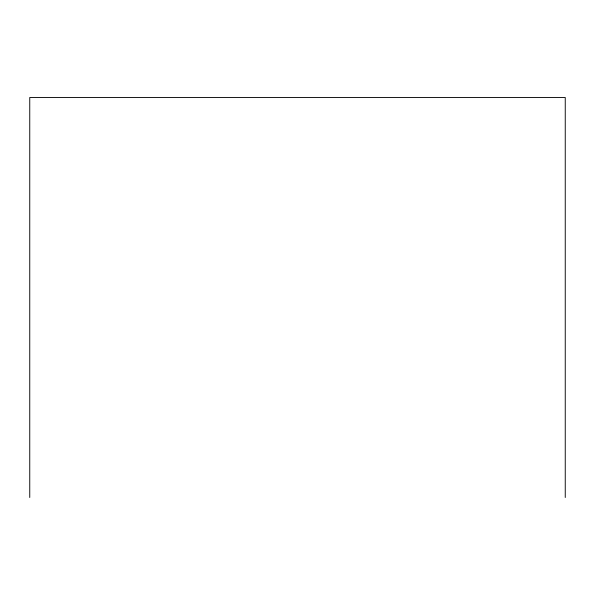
<?xml version="1.0" encoding="UTF-8"?>
<svg xmlns="http://www.w3.org/2000/svg" width="595" height="595" viewBox="0 0 595 595"><rect width="100%" height="100%" fill="white"/><g stroke="black" fill="none" stroke-linecap="round" stroke-linejoin="round"><path stroke-width="0.89" d="M565.25 497.502L565.25 97.498L29.75 97.498L29.75 497.502"/></g></svg>
